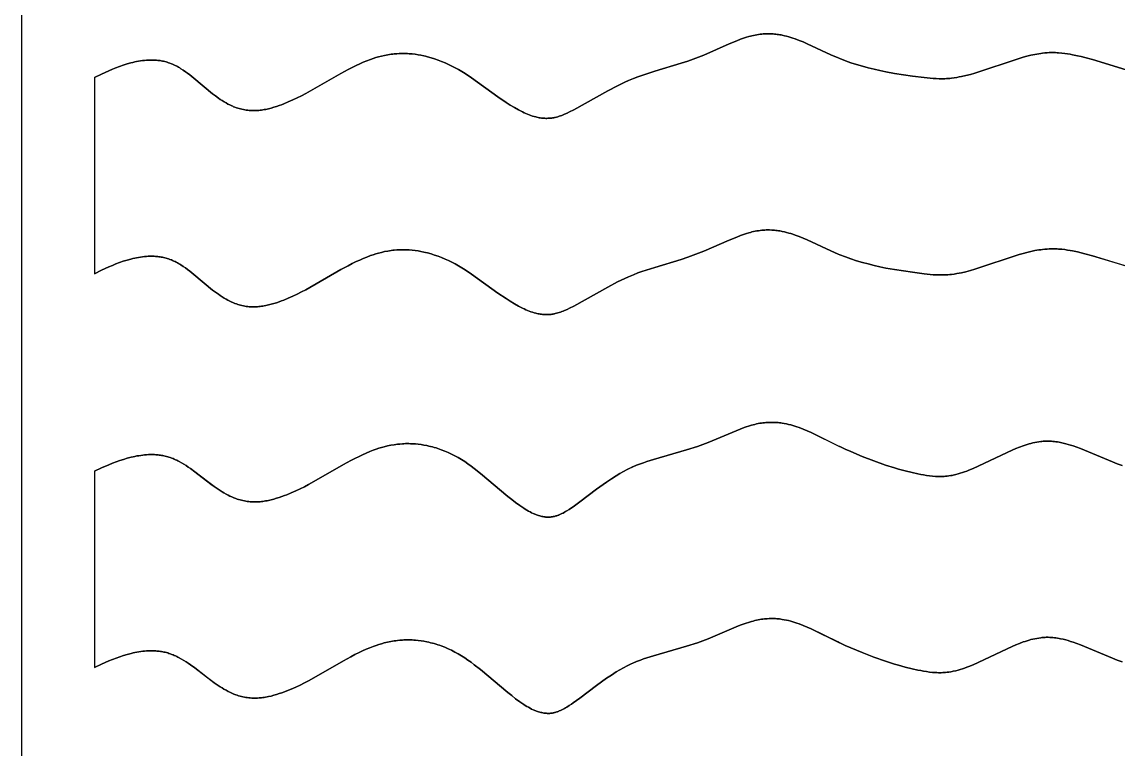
# Model space of a CAD drawing. Header units: feet. Extents: x 0 to 1.5, y 93.18 to 96.08.
# Drawn here: x 0 to 0.375, y 94.9678 to 95.2165 of the extents above; entities that cross this region are included whole.
import ezdxf

# ---------------------------------------------------------------- set-up
doc = ezdxf.new("R2010")
doc.units = ezdxf.units.FT
doc.header["$MEASUREMENT"] = 0
doc.layers.add('Default', color=7, linetype='Continuous', true_color=0x000000)

msp = doc.modelspace()

# ---------------------------------------------------------------- linework, layer by layer
at = {"layer": 'Default'}
msp.add_lwpolyline([(0, 96), (1.5, 96), (1.5, 93.33333), (0, 93.33333)], close=True, dxfattribs=at)
for points in [[(0.02485, 95.19753), (0.02724, 95.19871), (0.02969, 95.19983), (0.03093, 95.20036), (0.03217, 95.20086), (0.03343, 95.20133), (0.03469, 95.20176), (0.03597, 95.20216), (0.03727, 95.20252), (0.03792, 95.20268), (0.03858, 95.20283), (0.03923, 95.20297), (0.03989, 95.20309), (0.04056, 95.2032), (0.04123, 95.20329), (0.04189, 95.20337), (0.04257, 95.20343), (0.04324, 95.20347), (0.04391, 95.20349), (0.04458, 95.20349), (0.04526, 95.20347), (0.04566, 95.20345), (0.04606, 95.20342), (0.04646, 95.20338), (0.04686, 95.20333), (0.04726, 95.20328), (0.04765, 95.20321), (0.04805, 95.20314), (0.04844, 95.20305), (0.04887, 95.20295), (0.0493, 95.20284), (0.04973, 95.20271), (0.05015, 95.20257), (0.05057, 95.20243), (0.05112, 95.20222), (0.05154, 95.20204), (0.05196, 95.20185), (0.05237, 95.20165), (0.05278, 95.20145), (0.05319, 95.20123), (0.05359, 95.201), (0.05399, 95.20077), (0.05438, 95.20053), (0.05516, 95.20003), (0.05592, 95.19951), (0.05666, 95.19898), (0.05739, 95.19843), (0.05882, 95.1973), (0.06524, 95.19194), (0.06621, 95.1912), (0.0672, 95.19049), (0.06784, 95.19004), (0.0685, 95.18961), (0.06917, 95.18919), (0.06985, 95.1888), (0.07048, 95.18845), (0.07112, 95.18812), (0.07177, 95.18782), (0.0721, 95.18767), (0.07243, 95.18753), (0.07289, 95.18735), (0.07336, 95.18718), (0.07383, 95.18702), (0.07431, 95.18688), (0.07479, 95.18675), (0.07528, 95.18663), (0.07577, 95.18652), (0.07626, 95.18643), (0.07675, 95.18635), (0.07725, 95.18629), (0.07774, 95.18624), (0.07824, 95.18621), (0.07874, 95.18618), (0.07924, 95.18618), (0.07974, 95.18618), (0.08024, 95.1862), (0.08056, 95.18622), (0.08103, 95.18626), (0.0815, 95.18631), (0.08198, 95.18637), (0.08245, 95.18644), (0.08292, 95.18652), (0.08339, 95.18661), (0.08386, 95.18671), (0.08433, 95.18682), (0.08526, 95.18705), (0.08618, 95.18732), (0.08709, 95.1876), (0.08798, 95.18791), (0.0888, 95.18821), (0.08961, 95.18852), (0.09114, 95.18916), (0.09266, 95.18984), (0.09416, 95.19055), (0.09564, 95.1913), (0.09709, 95.19206), (0.10911, 95.19891), (0.11161, 95.20027), (0.11298, 95.20097), (0.11436, 95.20165), (0.11556, 95.20221), (0.11678, 95.20273), (0.118, 95.20323), (0.11924, 95.2037), (0.12016, 95.20401), (0.12109, 95.20431), (0.12203, 95.20458), (0.12298, 95.20482), (0.12407, 95.20507), (0.12517, 95.20528), (0.12573, 95.20537), (0.12628, 95.20545), (0.12684, 95.20552), (0.1274, 95.20558), (0.12825, 95.20566), (0.1291, 95.2057), (0.12965, 95.20572), (0.13021, 95.20573), (0.13076, 95.20573), (0.13132, 95.20571), (0.13187, 95.20569), (0.13243, 95.20566), (0.13353, 95.20556), (0.13452, 95.20545), (0.1355, 95.2053), (0.13647, 95.20513), (0.13744, 95.20493), (0.13808, 95.20478), (0.13871, 95.20462), (0.13997, 95.20428), (0.14119, 95.20389), (0.1424, 95.20347), (0.14359, 95.20302), (0.14478, 95.20252), (0.14594, 95.20199), (0.14709, 95.20143), (0.14823, 95.20084), (0.14934, 95.20022), (0.15048, 95.19954), (0.1516, 95.19884), (0.1538, 95.19736), (0.16284, 95.19088), (0.16562, 95.189), (0.16704, 95.18809), (0.16847, 95.18723), (0.16989, 95.18644), (0.17059, 95.18607), (0.17128, 95.18572), (0.17183, 95.18546), (0.17238, 95.18521), (0.17295, 95.18497), (0.17351, 95.18475), (0.17409, 95.18453), (0.17467, 95.18434), (0.17525, 95.18416), (0.17584, 95.18401), (0.17621, 95.18392), (0.17658, 95.18384), (0.17695, 95.18377), (0.17733, 95.18371), (0.1777, 95.18366), (0.17808, 95.18361), (0.17846, 95.18358), (0.17884, 95.18356), (0.17922, 95.18354), (0.17959, 95.18354), (0.17996, 95.18355), (0.18022, 95.18356), (0.18049, 95.18357), (0.18075, 95.18359), (0.18101, 95.18362), (0.18125, 95.18365), (0.18149, 95.18368), (0.18173, 95.18372), (0.18196, 95.18376), (0.1822, 95.18381), (0.18243, 95.18386), (0.1829, 95.18397), (0.18336, 95.1841), (0.18382, 95.18424), (0.18428, 95.18439), (0.18473, 95.18456), (0.18517, 95.18473), (0.18561, 95.18492), (0.18649, 95.18531), (0.18736, 95.18573), (0.18876, 95.18646), (0.2004, 95.19297), (0.20375, 95.19471), (0.20629, 95.19593), (0.20757, 95.19651), (0.20917, 95.19717), (0.21075, 95.19777), (0.21205, 95.19822), (0.2165, 95.19964), (0.22548, 95.20238), (0.22777, 95.20315), (0.23144, 95.20449), (0.23326, 95.20521), (0.2419, 95.20898), (0.24453, 95.21007), (0.24586, 95.21058), (0.2472, 95.21104), (0.24793, 95.21128), (0.24866, 95.2115), (0.24921, 95.21165), (0.24976, 95.21179), (0.25032, 95.21192), (0.25087, 95.21204), (0.25143, 95.21214), (0.25199, 95.21224), (0.25256, 95.21231), (0.25313, 95.21238), (0.25362, 95.21242), (0.25411, 95.21245), (0.2546, 95.21247), (0.25509, 95.21248), (0.25577, 95.21247), (0.25655, 95.21244), (0.257, 95.21241), (0.25745, 95.21238), (0.2579, 95.21233), (0.25835, 95.21228), (0.2588, 95.21222), (0.25925, 95.21215), (0.2597, 95.21207), (0.26014, 95.21198), (0.26088, 95.21182), (0.26161, 95.21164), (0.26233, 95.21144), (0.26306, 95.21122), (0.26377, 95.21099), (0.26449, 95.21075), (0.26589, 95.21022), (0.26725, 95.20967), (0.26861, 95.20908), (0.27676, 95.20529), (0.27919, 95.20423), (0.27978, 95.20398), (0.27981, 95.20397), (0.28171, 95.20324), (0.28363, 95.20257), (0.28556, 95.20196), (0.28752, 95.20138), (0.28951, 95.20084), (0.2915, 95.20034), (0.29351, 95.19988), (0.29552, 95.19946), (0.29855, 95.1989), (0.30463, 95.198), (0.30867, 95.19747), (0.3107, 95.19726), (0.31171, 95.19719), (0.31273, 95.19713), (0.31374, 95.19709), (0.31475, 95.19709), (0.31576, 95.19711), (0.31627, 95.19714), (0.31677, 95.19717), (0.31742, 95.19723), (0.31807, 95.1973), (0.31896, 95.19741), (0.31985, 95.19755), (0.32062, 95.19769), (0.3214, 95.19785), (0.32294, 95.1982), (0.32447, 95.19859), (0.32599, 95.19902), (0.3412, 95.20407), (0.34251, 95.20445), (0.34384, 95.2048), (0.34517, 95.20512), (0.34651, 95.2054), (0.34785, 95.20564), (0.34852, 95.20574), (0.34919, 95.20582), (0.34994, 95.2059), (0.35069, 95.20597), (0.35144, 95.20601), (0.3522, 95.20603), (0.35305, 95.20603), (0.35359, 95.20602), (0.35412, 95.206), (0.35465, 95.20596), (0.35572, 95.20587), (0.35679, 95.20575), (0.35773, 95.20561), (0.35858, 95.20547), (0.35942, 95.20532), (0.36111, 95.20497), (0.36239, 95.20467), (0.36367, 95.20434), (0.3662, 95.20364), (0.37811, 95.20004)], [(0.3778, 95.20013), (0.3662, 95.20364), (0.36367, 95.20434), (0.36239, 95.20467), (0.36111, 95.20497), (0.35942, 95.20532), (0.35858, 95.20547), (0.35773, 95.20561), (0.35679, 95.20575), (0.35572, 95.20587), (0.35465, 95.20596), (0.35412, 95.206), (0.35359, 95.20602), (0.35305, 95.20603), (0.3522, 95.20603), (0.35144, 95.20601), (0.35069, 95.20597), (0.34994, 95.2059), (0.34919, 95.20582), (0.34852, 95.20574), (0.34785, 95.20564), (0.34651, 95.2054), (0.34517, 95.20512), (0.34384, 95.2048), (0.34251, 95.20445), (0.3412, 95.20407), (0.32599, 95.19902), (0.32447, 95.19859), (0.32294, 95.1982), (0.3214, 95.19785), (0.32062, 95.19769), (0.31985, 95.19755), (0.31896, 95.19741), (0.31807, 95.1973), (0.31742, 95.19723), (0.31677, 95.19717), (0.31627, 95.19714), (0.31576, 95.19711), (0.31475, 95.19709), (0.31374, 95.19709), (0.31273, 95.19713), (0.31171, 95.19719), (0.3107, 95.19726), (0.30867, 95.19747), (0.30463, 95.198), (0.29855, 95.1989), (0.29552, 95.19946), (0.29351, 95.19988), (0.2915, 95.20034), (0.28951, 95.20084), (0.28752, 95.20138), (0.28556, 95.20196), (0.28363, 95.20257), (0.28171, 95.20324), (0.27981, 95.20397), (0.27978, 95.20398), (0.27919, 95.20423), (0.27676, 95.20529), (0.26861, 95.20908), (0.26725, 95.20967), (0.26589, 95.21022), (0.26449, 95.21075), (0.26377, 95.21099), (0.26306, 95.21122), (0.26233, 95.21144), (0.26161, 95.21164), (0.26088, 95.21182), (0.26014, 95.21198), (0.2597, 95.21207), (0.25925, 95.21215), (0.2588, 95.21222), (0.25835, 95.21228), (0.2579, 95.21233), (0.25745, 95.21238), (0.257, 95.21241), (0.25645, 95.21245), (0.25577, 95.21247), (0.25509, 95.21248), (0.2546, 95.21247), (0.25411, 95.21245), (0.25362, 95.21242), (0.25313, 95.21238), (0.25256, 95.21231), (0.25199, 95.21224), (0.25143, 95.21214), (0.25087, 95.21204), (0.25032, 95.21192), (0.24976, 95.21179), (0.24921, 95.21165), (0.24866, 95.2115), (0.24793, 95.21128), (0.2472, 95.21104), (0.24586, 95.21058), (0.24453, 95.21007), (0.2419, 95.20898), (0.23326, 95.20521), (0.23144, 95.20449), (0.22777, 95.20315), (0.22548, 95.20238), (0.2165, 95.19964), (0.21205, 95.19822), (0.21075, 95.19777), (0.20917, 95.19717), (0.20757, 95.19651), (0.20629, 95.19593), (0.20375, 95.19471), (0.2004, 95.19297), (0.18876, 95.18646), (0.18736, 95.18573), (0.18649, 95.18531), (0.18561, 95.18492), (0.18517, 95.18473), (0.18473, 95.18456), (0.18428, 95.18439), (0.18382, 95.18424), (0.18336, 95.1841), (0.1829, 95.18397), (0.18243, 95.18386), (0.1822, 95.18381), (0.18196, 95.18376), (0.18173, 95.18372), (0.18149, 95.18368), (0.18125, 95.18365), (0.18101, 95.18362), (0.18075, 95.18359), (0.18049, 95.18357), (0.18022, 95.18356), (0.17996, 95.18355), (0.17959, 95.18354), (0.17922, 95.18354), (0.17884, 95.18356), (0.17846, 95.18358), (0.17808, 95.18361), (0.1777, 95.18366), (0.17733, 95.18371), (0.17695, 95.18377), (0.17658, 95.18384), (0.17621, 95.18392), (0.17584, 95.18401), (0.17525, 95.18416), (0.17467, 95.18434), (0.17409, 95.18453), (0.17351, 95.18475), (0.17295, 95.18497), (0.17238, 95.18521), (0.17183, 95.18546), (0.17128, 95.18572), (0.17059, 95.18607), (0.16989, 95.18644), (0.16847, 95.18723), (0.16704, 95.18809), (0.16562, 95.189), (0.16284, 95.19088), (0.1538, 95.19736), (0.1516, 95.19884), (0.15048, 95.19954), (0.14934, 95.20022), (0.14823, 95.20084), (0.14709, 95.20143), (0.14594, 95.20199), (0.14478, 95.20252), (0.14359, 95.20302), (0.1424, 95.20347), (0.14119, 95.20389), (0.13997, 95.20428), (0.13871, 95.20462), (0.13808, 95.20478), (0.13744, 95.20493), (0.13647, 95.20513), (0.1355, 95.2053), (0.13452, 95.20545), (0.13353, 95.20556), (0.13243, 95.20566), (0.13187, 95.20569), (0.13132, 95.20571), (0.13076, 95.20573), (0.13021, 95.20573), (0.12965, 95.20572), (0.1291, 95.2057), (0.12825, 95.20566), (0.1274, 95.20558), (0.12684, 95.20552), (0.12628, 95.20545), (0.12573, 95.20537), (0.12517, 95.20528), (0.12407, 95.20507), (0.12298, 95.20482), (0.12203, 95.20458), (0.12109, 95.20431), (0.12016, 95.20401), (0.11924, 95.2037), (0.118, 95.20323), (0.11678, 95.20273), (0.11556, 95.20221), (0.11436, 95.20165), (0.11298, 95.20097), (0.11161, 95.20027), (0.10911, 95.19891), (0.09709, 95.19206), (0.09564, 95.1913), (0.09416, 95.19055), (0.09266, 95.18984), (0.09114, 95.18916), (0.08961, 95.18852), (0.0888, 95.18821), (0.08798, 95.18791), (0.08709, 95.1876), (0.08618, 95.18732), (0.08526, 95.18705), (0.08433, 95.18682), (0.08386, 95.18671), (0.08339, 95.18661), (0.08292, 95.18652), (0.08245, 95.18644), (0.08198, 95.18637), (0.0815, 95.18631), (0.08103, 95.18626), (0.08056, 95.18622), (0.08024, 95.1862), (0.07974, 95.18618), (0.07924, 95.18618), (0.07874, 95.18618), (0.07824, 95.18621), (0.07774, 95.18624), (0.07725, 95.18629), (0.07675, 95.18635), (0.07626, 95.18643), (0.07577, 95.18652), (0.07528, 95.18663), (0.07479, 95.18675), (0.07431, 95.18688), (0.07383, 95.18702), (0.07336, 95.18718), (0.07289, 95.18735), (0.07243, 95.18753), (0.0721, 95.18767), (0.07177, 95.18782), (0.07112, 95.18812), (0.07048, 95.18845), (0.06985, 95.1888), (0.06917, 95.18919), (0.0685, 95.18961), (0.06784, 95.19004), (0.0672, 95.19049), (0.06621, 95.1912), (0.06524, 95.19194), (0.05882, 95.1973), (0.05739, 95.19843), (0.05666, 95.19898), (0.05592, 95.19951), (0.05516, 95.20003), (0.05438, 95.20053), (0.05399, 95.20077), (0.05359, 95.201), (0.05319, 95.20123), (0.05278, 95.20145), (0.05237, 95.20165), (0.05196, 95.20185), (0.05154, 95.20204), (0.05112, 95.20222), (0.05057, 95.20243), (0.05015, 95.20257), (0.04973, 95.20271), (0.0493, 95.20284), (0.04887, 95.20295), (0.04844, 95.20305), (0.04805, 95.20314), (0.04765, 95.20321), (0.04726, 95.20328), (0.04686, 95.20333), (0.04646, 95.20338), (0.04606, 95.20342), (0.04566, 95.20345), (0.04526, 95.20347), (0.04458, 95.20349), (0.04391, 95.20349), (0.04324, 95.20347), (0.04257, 95.20343), (0.04189, 95.20337), (0.04123, 95.20329), (0.04056, 95.2032), (0.03989, 95.20309), (0.03923, 95.20297), (0.03858, 95.20283), (0.03792, 95.20268), (0.03727, 95.20252), (0.03597, 95.20216), (0.03469, 95.20176), (0.03343, 95.20133), (0.03217, 95.20086), (0.03093, 95.20036), (0.02969, 95.19983), (0.02724, 95.19871), (0.02485, 95.19753)], [(0.02485, 95.19753), (0.02485, 95.13041)], [(0.02485, 95.19753), (0.02485, 95.13041)], [(0.02485, 95.13041), (0.02724, 95.1316), (0.02969, 95.13272), (0.03093, 95.13325), (0.03217, 95.13375), (0.03343, 95.13422), (0.03469, 95.13465), (0.03597, 95.13505), (0.03727, 95.13541), (0.03792, 95.13557), (0.03858, 95.13572), (0.03923, 95.13586), (0.03989, 95.13598), (0.04056, 95.13609), (0.04123, 95.13618), (0.04189, 95.13626), (0.04257, 95.13632), (0.04324, 95.13636), (0.04391, 95.13638), (0.04458, 95.13638), (0.04526, 95.13636), (0.04566, 95.13634), (0.04606, 95.13631), (0.04646, 95.13627), (0.04686, 95.13622), (0.04726, 95.13616), (0.04765, 95.1361), (0.04805, 95.13602), (0.04844, 95.13594), (0.04887, 95.13584), (0.0493, 95.13572), (0.04973, 95.1356), (0.05015, 95.13546), (0.05057, 95.13531), (0.05112, 95.1351), (0.05154, 95.13493), (0.05196, 95.13474), (0.05237, 95.13454), (0.05278, 95.13433), (0.05319, 95.13412), (0.05359, 95.13389), (0.05399, 95.13366), (0.05438, 95.13342), (0.05516, 95.13292), (0.05592, 95.1324), (0.05666, 95.13187), (0.05739, 95.13132), (0.05882, 95.13018), (0.06524, 95.12483), (0.06621, 95.12409), (0.0672, 95.12338), (0.06784, 95.12293), (0.0685, 95.1225), (0.06917, 95.12208), (0.06985, 95.12168), (0.07048, 95.12134), (0.07112, 95.12101), (0.07177, 95.12071), (0.0721, 95.12056), (0.07243, 95.12042), (0.07289, 95.12024), (0.07336, 95.12007), (0.07383, 95.11991), (0.07431, 95.11977), (0.07479, 95.11963), (0.07528, 95.11952), (0.07577, 95.11941), (0.07626, 95.11932), (0.07675, 95.11924), (0.07725, 95.11918), (0.07774, 95.11913), (0.07824, 95.11909), (0.07874, 95.11907), (0.07924, 95.11906), (0.07974, 95.11907), (0.08024, 95.11909), (0.08056, 95.11911), (0.08103, 95.11915), (0.0815, 95.1192), (0.08198, 95.11926), (0.08245, 95.11933), (0.08292, 95.11941), (0.08339, 95.1195), (0.08386, 95.1196), (0.08433, 95.11971), (0.08526, 95.11994), (0.08618, 95.12021), (0.08709, 95.12049), (0.08798, 95.1208), (0.0888, 95.1211), (0.08961, 95.12141), (0.09114, 95.12204), (0.09266, 95.12272), (0.09416, 95.12344), (0.09564, 95.12418), (0.09709, 95.12494), (0.10911, 95.1318), (0.11161, 95.13315), (0.11298, 95.13386), (0.11436, 95.13454), (0.11556, 95.13509), (0.11678, 95.13562), (0.118, 95.13612), (0.11924, 95.13658), (0.12016, 95.1369), (0.12109, 95.13719), (0.12203, 95.13746), (0.12298, 95.13771), (0.12407, 95.13796), (0.12517, 95.13817), (0.12573, 95.13826), (0.12628, 95.13834), (0.12684, 95.13841), (0.1274, 95.13847), (0.12825, 95.13854), (0.1291, 95.13859), (0.12965, 95.13861), (0.13021, 95.13862), (0.13076, 95.13861), (0.13132, 95.1386), (0.13187, 95.13858), (0.13243, 95.13855), (0.13353, 95.13845), (0.13452, 95.13834), (0.1355, 95.13819), (0.13647, 95.13802), (0.13744, 95.13782), (0.13808, 95.13767), (0.13871, 95.13751), (0.13997, 95.13716), (0.14119, 95.13678), (0.1424, 95.13636), (0.14359, 95.1359), (0.14478, 95.13541), (0.14594, 95.13488), (0.14709, 95.13432), (0.14823, 95.13373), (0.14934, 95.1331), (0.15048, 95.13243), (0.1516, 95.13172), (0.1538, 95.13025), (0.16284, 95.12377), (0.16562, 95.12189), (0.16704, 95.12098), (0.16847, 95.12012), (0.16989, 95.11932), (0.17059, 95.11895), (0.17128, 95.11861), (0.17183, 95.11835), (0.17238, 95.1181), (0.17295, 95.11786), (0.17351, 95.11763), (0.17409, 95.11742), (0.17467, 95.11723), (0.17525, 95.11705), (0.17584, 95.11689), (0.17621, 95.11681), (0.17658, 95.11673), (0.17695, 95.11666), (0.17733, 95.1166), (0.1777, 95.11654), (0.17808, 95.1165), (0.17846, 95.11647), (0.17884, 95.11644), (0.17922, 95.11643), (0.17959, 95.11643), (0.17996, 95.11643), (0.18022, 95.11644), (0.18049, 95.11646), (0.18075, 95.11648), (0.18101, 95.11651), (0.18125, 95.11653), (0.18149, 95.11657), (0.18173, 95.11661), (0.18196, 95.11665), (0.1822, 95.11669), (0.18243, 95.11674), (0.1829, 95.11686), (0.18336, 95.11698), (0.18382, 95.11713), (0.18428, 95.11728), (0.18473, 95.11745), (0.18517, 95.11762), (0.18561, 95.1178), (0.18649, 95.1182), (0.18736, 95.11862), (0.18876, 95.11935), (0.2004, 95.12586), (0.20375, 95.1276), (0.20629, 95.12882), (0.20757, 95.12939), (0.20917, 95.13006), (0.21075, 95.13066), (0.21205, 95.13111), (0.2165, 95.13253), (0.22548, 95.13527), (0.22777, 95.13604), (0.23144, 95.13738), (0.23326, 95.13809), (0.2419, 95.14186), (0.24453, 95.14296), (0.24586, 95.14346), (0.2472, 95.14393), (0.24793, 95.14417), (0.24866, 95.14438), (0.24921, 95.14454), (0.24976, 95.14468), (0.25032, 95.14481), (0.25087, 95.14493), (0.25143, 95.14503), (0.25199, 95.14512), (0.25256, 95.1452), (0.25313, 95.14527), (0.25362, 95.14531), (0.25411, 95.14534), (0.2546, 95.14536), (0.25509, 95.14536), (0.25577, 95.14536), (0.25655, 95.14533), (0.257, 95.1453), (0.25745, 95.14526), (0.2579, 95.14522), (0.25835, 95.14516), (0.2588, 95.1451), (0.25925, 95.14503), (0.2597, 95.14496), (0.26014, 95.14487), (0.26088, 95.14471), (0.26161, 95.14453), (0.26233, 95.14433), (0.26306, 95.14411), (0.26377, 95.14388), (0.26449, 95.14363), (0.26589, 95.14311), (0.26725, 95.14256), (0.26861, 95.14197), (0.27676, 95.13818), (0.27919, 95.13711), (0.27978, 95.13687), (0.27981, 95.13686), (0.28171, 95.13613), (0.28363, 95.13546), (0.28556, 95.13484), (0.28752, 95.13427), (0.28951, 95.13373), (0.2915, 95.13323), (0.29351, 95.13277), (0.29552, 95.13235), (0.29855, 95.13179), (0.30463, 95.13089), (0.30867, 95.13036), (0.3107, 95.13015), (0.31171, 95.13007), (0.31273, 95.13002), (0.31374, 95.12998), (0.31475, 95.12998), (0.31576, 95.13), (0.31627, 95.13002), (0.31677, 95.13006), (0.31742, 95.13011), (0.31807, 95.13018), (0.31896, 95.1303), (0.31985, 95.13044), (0.32062, 95.13058), (0.3214, 95.13074), (0.32294, 95.13109), (0.32447, 95.13148), (0.32599, 95.13191), (0.3412, 95.13696), (0.34251, 95.13734), (0.34384, 95.13769), (0.34517, 95.13801), (0.34651, 95.13829), (0.34785, 95.13852), (0.34852, 95.13862), (0.34919, 95.13871), (0.34994, 95.13879), (0.35069, 95.13885), (0.35144, 95.1389), (0.3522, 95.13892), (0.35305, 95.13892), (0.35359, 95.13891), (0.35412, 95.13888), (0.35465, 95.13885), (0.35572, 95.13876), (0.35679, 95.13864), (0.35773, 95.1385), (0.35858, 95.13836), (0.35942, 95.13821), (0.36111, 95.13786), (0.36239, 95.13755), (0.36367, 95.13723), (0.3662, 95.13653), (0.37811, 95.13293)], [(0.3778, 95.13301), (0.3662, 95.13653), (0.36367, 95.13723), (0.36239, 95.13755), (0.36111, 95.13786), (0.35942, 95.13821), (0.35858, 95.13836), (0.35773, 95.1385), (0.35679, 95.13864), (0.35572, 95.13876), (0.35465, 95.13885), (0.35412, 95.13888), (0.35359, 95.13891), (0.35305, 95.13892), (0.3522, 95.13892), (0.35144, 95.1389), (0.35069, 95.13885), (0.34994, 95.13879), (0.34919, 95.13871), (0.34852, 95.13862), (0.34785, 95.13852), (0.34651, 95.13829), (0.34517, 95.13801), (0.34384, 95.13769), (0.34251, 95.13734), (0.3412, 95.13696), (0.32599, 95.13191), (0.32447, 95.13148), (0.32294, 95.13109), (0.3214, 95.13074), (0.32062, 95.13058), (0.31985, 95.13044), (0.31896, 95.1303), (0.31807, 95.13018), (0.31742, 95.13011), (0.31677, 95.13006), (0.31627, 95.13002), (0.31576, 95.13), (0.31475, 95.12998), (0.31374, 95.12998), (0.31273, 95.13002), (0.31171, 95.13007), (0.3107, 95.13015), (0.30867, 95.13036), (0.30463, 95.13089), (0.29855, 95.13179), (0.29552, 95.13235), (0.29351, 95.13277), (0.2915, 95.13323), (0.28951, 95.13373), (0.28752, 95.13427), (0.28556, 95.13484), (0.28363, 95.13546), (0.28171, 95.13613), (0.27981, 95.13686), (0.27978, 95.13687), (0.27919, 95.13711), (0.27676, 95.13818), (0.26861, 95.14197), (0.26725, 95.14256), (0.26589, 95.14311), (0.26449, 95.14363), (0.26377, 95.14388), (0.26306, 95.14411), (0.26233, 95.14433), (0.26161, 95.14453), (0.26088, 95.14471), (0.26014, 95.14487), (0.2597, 95.14496), (0.25925, 95.14503), (0.2588, 95.1451), (0.25835, 95.14516), (0.2579, 95.14522), (0.25745, 95.14526), (0.257, 95.1453), (0.25645, 95.14533), (0.25577, 95.14536), (0.25509, 95.14536), (0.2546, 95.14536), (0.25411, 95.14534), (0.25362, 95.14531), (0.25313, 95.14527), (0.25256, 95.1452), (0.25199, 95.14512), (0.25143, 95.14503), (0.25087, 95.14493), (0.25032, 95.14481), (0.24976, 95.14468), (0.24921, 95.14454), (0.24866, 95.14438), (0.24793, 95.14417), (0.2472, 95.14393), (0.24586, 95.14346), (0.24453, 95.14296), (0.2419, 95.14186), (0.23326, 95.13809), (0.23144, 95.13738), (0.22777, 95.13604), (0.22548, 95.13527), (0.2165, 95.13253), (0.21205, 95.13111), (0.21075, 95.13066), (0.20917, 95.13006), (0.20757, 95.12939), (0.20629, 95.12882), (0.20375, 95.1276), (0.2004, 95.12586), (0.18876, 95.11935), (0.18736, 95.11862), (0.18649, 95.1182), (0.18561, 95.1178), (0.18517, 95.11762), (0.18473, 95.11745), (0.18428, 95.11728), (0.18382, 95.11713), (0.18336, 95.11698), (0.1829, 95.11686), (0.18243, 95.11674), (0.1822, 95.11669), (0.18196, 95.11665), (0.18173, 95.11661), (0.18149, 95.11657), (0.18125, 95.11653), (0.18101, 95.11651), (0.18075, 95.11648), (0.18049, 95.11646), (0.18022, 95.11644), (0.17996, 95.11643), (0.17959, 95.11643), (0.17922, 95.11643), (0.17884, 95.11644), (0.17846, 95.11647), (0.17808, 95.1165), (0.1777, 95.11654), (0.17733, 95.1166), (0.17695, 95.11666), (0.17658, 95.11673), (0.17621, 95.11681), (0.17584, 95.11689), (0.17525, 95.11705), (0.17467, 95.11723), (0.17409, 95.11742), (0.17351, 95.11763), (0.17295, 95.11786), (0.17238, 95.1181), (0.17183, 95.11835), (0.17128, 95.11861), (0.17059, 95.11895), (0.16989, 95.11932), (0.16847, 95.12012), (0.16704, 95.12098), (0.16562, 95.12189), (0.16284, 95.12377), (0.1538, 95.13025), (0.1516, 95.13172), (0.15048, 95.13243), (0.14934, 95.1331), (0.14823, 95.13373), (0.14709, 95.13432), (0.14594, 95.13488), (0.14478, 95.13541), (0.14359, 95.1359), (0.1424, 95.13636), (0.14119, 95.13678), (0.13997, 95.13716), (0.13871, 95.13751), (0.13808, 95.13767), (0.13744, 95.13782), (0.13647, 95.13802), (0.1355, 95.13819), (0.13452, 95.13834), (0.13353, 95.13845), (0.13243, 95.13855), (0.13187, 95.13858), (0.13132, 95.1386), (0.13076, 95.13861), (0.13021, 95.13862), (0.12965, 95.13861), (0.1291, 95.13859), (0.12825, 95.13854), (0.1274, 95.13847), (0.12684, 95.13841), (0.12628, 95.13834), (0.12573, 95.13826), (0.12517, 95.13817), (0.12407, 95.13796), (0.12298, 95.13771), (0.12203, 95.13746), (0.12109, 95.13719), (0.12016, 95.1369), (0.11924, 95.13658), (0.118, 95.13612), (0.11678, 95.13562), (0.11556, 95.13509), (0.11436, 95.13454), (0.11298, 95.13386), (0.11161, 95.13315), (0.10911, 95.1318), (0.09709, 95.12494), (0.09564, 95.12418), (0.09416, 95.12344), (0.09266, 95.12272), (0.09114, 95.12204), (0.08961, 95.12141), (0.0888, 95.1211), (0.08798, 95.1208), (0.08709, 95.12049), (0.08618, 95.12021), (0.08526, 95.11994), (0.08433, 95.11971), (0.08386, 95.1196), (0.08339, 95.1195), (0.08292, 95.11941), (0.08245, 95.11933), (0.08198, 95.11926), (0.0815, 95.1192), (0.08103, 95.11915), (0.08056, 95.11911), (0.08024, 95.11909), (0.07974, 95.11907), (0.07924, 95.11906), (0.07874, 95.11907), (0.07824, 95.11909), (0.07774, 95.11913), (0.07725, 95.11918), (0.07675, 95.11924), (0.07626, 95.11932), (0.07577, 95.11941), (0.07528, 95.11952), (0.07479, 95.11963), (0.07431, 95.11977), (0.07383, 95.11991), (0.07336, 95.12007), (0.07289, 95.12024), (0.07243, 95.12042), (0.0721, 95.12056), (0.07177, 95.12071), (0.07112, 95.12101), (0.07048, 95.12134), (0.06985, 95.12168), (0.06917, 95.12208), (0.0685, 95.1225), (0.06784, 95.12293), (0.0672, 95.12338), (0.06621, 95.12409), (0.06524, 95.12483), (0.05882, 95.13018), (0.05739, 95.13132), (0.05666, 95.13187), (0.05592, 95.1324), (0.05516, 95.13292), (0.05438, 95.13342), (0.05399, 95.13366), (0.05359, 95.13389), (0.05319, 95.13412), (0.05278, 95.13433), (0.05237, 95.13454), (0.05196, 95.13474), (0.05154, 95.13493), (0.05112, 95.1351), (0.05057, 95.13531), (0.05015, 95.13546), (0.04973, 95.1356), (0.0493, 95.13572), (0.04887, 95.13584), (0.04844, 95.13594), (0.04805, 95.13602), (0.04765, 95.1361), (0.04726, 95.13616), (0.04686, 95.13622), (0.04646, 95.13627), (0.04606, 95.13631), (0.04566, 95.13634), (0.04526, 95.13636), (0.04458, 95.13638), (0.04391, 95.13638), (0.04324, 95.13636), (0.04257, 95.13632), (0.04189, 95.13626), (0.04123, 95.13618), (0.04056, 95.13609), (0.03989, 95.13598), (0.03923, 95.13586), (0.03858, 95.13572), (0.03792, 95.13557), (0.03727, 95.13541), (0.03597, 95.13505), (0.03469, 95.13465), (0.03343, 95.13422), (0.03217, 95.13375), (0.03093, 95.13325), (0.02969, 95.13272), (0.02724, 95.1316), (0.02485, 95.13041)], [(0.02485, 95.06285), (0.02727, 95.06399), (0.02973, 95.06507), (0.03098, 95.06558), (0.03223, 95.06605), (0.0335, 95.0665), (0.03476, 95.06691), (0.03605, 95.06729), (0.03735, 95.06763), (0.03801, 95.06779), (0.03867, 95.06793), (0.03933, 95.06806), (0.03999, 95.06817), (0.04065, 95.06827), (0.04132, 95.06836), (0.04199, 95.06843), (0.04266, 95.06849), (0.04333, 95.06852), (0.04401, 95.06854), (0.04468, 95.06854), (0.04535, 95.06852), (0.04576, 95.0685), (0.04616, 95.06847), (0.04656, 95.06843), (0.04697, 95.06839), (0.04737, 95.06833), (0.04777, 95.06827), (0.04817, 95.0682), (0.04857, 95.06812), (0.04901, 95.06802), (0.04944, 95.06791), (0.04987, 95.0678), (0.0503, 95.06767), (0.05073, 95.06752), (0.05128, 95.06732), (0.05171, 95.06716), (0.05213, 95.06698), (0.05255, 95.06679), (0.05296, 95.0666), (0.05337, 95.06639), (0.05378, 95.06618), (0.05459, 95.06573), (0.05538, 95.06526), (0.05615, 95.06477), (0.05692, 95.06426), (0.05766, 95.06374), (0.05914, 95.06267), (0.06463, 95.05844), (0.06577, 95.0576), (0.06677, 95.05691), (0.06778, 95.05624), (0.06845, 95.05582), (0.06913, 95.05541), (0.06982, 95.05503), (0.07052, 95.05466), (0.07116, 95.05434), (0.07182, 95.05404), (0.07249, 95.05376), (0.07283, 95.05363), (0.07316, 95.0535), (0.07365, 95.05333), (0.07414, 95.05318), (0.07463, 95.05304), (0.07512, 95.05291), (0.07561, 95.0528), (0.0761, 95.0527), (0.0766, 95.05261), (0.0771, 95.05253), (0.0776, 95.05247), (0.0781, 95.05242), (0.0786, 95.05239), (0.07911, 95.05237), (0.07961, 95.05236), (0.08012, 95.05236), (0.08063, 95.05238), (0.08114, 95.05241), (0.08147, 95.05243), (0.08195, 95.05248), (0.08243, 95.05254), (0.0829, 95.05261), (0.08338, 95.05268), (0.08385, 95.05277), (0.08433, 95.05286), (0.08527, 95.05308), (0.08621, 95.05332), (0.08714, 95.05359), (0.08806, 95.05388), (0.08897, 95.05419), (0.08979, 95.05449), (0.09061, 95.0548), (0.09214, 95.05543), (0.09366, 95.05611), (0.09516, 95.05682), (0.09664, 95.05756), (0.09808, 95.05831), (0.10149, 95.0602), (0.11006, 95.06515), (0.11256, 95.06652), (0.11393, 95.06724), (0.11532, 95.06793), (0.11652, 95.0685), (0.11774, 95.06905), (0.11897, 95.06956), (0.12021, 95.07004), (0.12114, 95.07037), (0.12208, 95.07068), (0.12302, 95.07097), (0.12398, 95.07123), (0.12508, 95.0715), (0.12619, 95.07173), (0.12731, 95.07192), (0.12787, 95.072), (0.12843, 95.07208), (0.12929, 95.07216), (0.13015, 95.07223), (0.1307, 95.07226), (0.13126, 95.07228), (0.13182, 95.07229), (0.13238, 95.07229), (0.13293, 95.07227), (0.13349, 95.07225), (0.13405, 95.07222), (0.1346, 95.07218), (0.13559, 95.07208), (0.13657, 95.07195), (0.13755, 95.0718), (0.13852, 95.07161), (0.13916, 95.07147), (0.13979, 95.07132), (0.14042, 95.07116), (0.14105, 95.07099), (0.14166, 95.0708), (0.14227, 95.07061), (0.14288, 95.07041), (0.14348, 95.0702), (0.14467, 95.06974), (0.14585, 95.06924), (0.14701, 95.0687), (0.14815, 95.06812), (0.14927, 95.06751), (0.15036, 95.06686), (0.15149, 95.06614), (0.1526, 95.06538), (0.15369, 95.0646), (0.15477, 95.06379), (0.15688, 95.06212), (0.16624, 95.05426), (0.16755, 95.0532), (0.16891, 95.05215), (0.1703, 95.05113), (0.171, 95.05065), (0.17169, 95.05018), (0.17221, 95.04985), (0.17273, 95.04953), (0.17327, 95.04922), (0.17382, 95.04892), (0.17437, 95.04864), (0.17493, 95.04837), (0.17521, 95.04824), (0.1755, 95.04812), (0.17578, 95.04801), (0.17607, 95.0479), (0.17643, 95.04777), (0.17678, 95.04766), (0.17714, 95.04755), (0.17749, 95.04746), (0.17785, 95.04738), (0.17822, 95.04731), (0.17858, 95.04725), (0.17877, 95.04722), (0.17895, 95.0472), (0.17914, 95.04718), (0.17932, 95.04717), (0.1795, 95.04716), (0.17968, 95.04715), (0.17986, 95.04715), (0.18004, 95.04714), (0.18029, 95.04715), (0.18055, 95.04716), (0.1808, 95.04717), (0.18105, 95.0472), (0.1813, 95.04723), (0.18154, 95.04727), (0.18177, 95.04731), (0.18201, 95.04736), (0.18225, 95.04742), (0.18248, 95.04748), (0.18271, 95.04754), (0.18295, 95.04761), (0.18317, 95.04769), (0.1834, 95.04777), (0.18363, 95.04786), (0.18385, 95.04795), (0.1843, 95.04814), (0.18474, 95.04835), (0.18517, 95.04856), (0.18559, 95.04879), (0.18601, 95.04903), (0.18643, 95.04928), (0.18725, 95.0498), (0.18805, 95.05033), (0.18859, 95.05071), (0.19086, 95.05238), (0.19652, 95.05667), (0.20002, 95.05914), (0.20166, 95.06024), (0.20333, 95.06129), (0.20457, 95.06204), (0.20583, 95.06275), (0.20711, 95.06343), (0.20776, 95.06375), (0.20871, 95.0642), (0.209, 95.06433), (0.21028, 95.06487), (0.21157, 95.06537), (0.21266, 95.06577), (0.21377, 95.06614), (0.21601, 95.06685), (0.22735, 95.07012), (0.23107, 95.07132), (0.23291, 95.07197), (0.23473, 95.07266), (0.24434, 95.07672), (0.24568, 95.07725), (0.24703, 95.07775), (0.24776, 95.07801), (0.24851, 95.07825), (0.24962, 95.07858), (0.25018, 95.07873), (0.25074, 95.07887), (0.25131, 95.07901), (0.25187, 95.07912), (0.25245, 95.07923), (0.25302, 95.07932), (0.25351, 95.07939), (0.25401, 95.07944), (0.2545, 95.07949), (0.255, 95.07953), (0.25568, 95.07956), (0.25647, 95.07957), (0.25692, 95.07957), (0.25738, 95.07956), (0.25783, 95.07954), (0.25828, 95.07951), (0.25873, 95.07947), (0.25919, 95.07942), (0.25964, 95.07937), (0.26009, 95.0793), (0.26082, 95.07918), (0.26156, 95.07903), (0.26228, 95.07886), (0.26301, 95.07867), (0.26373, 95.07847), (0.26444, 95.07825), (0.26515, 95.07801), (0.26585, 95.07776), (0.26723, 95.07723), (0.26861, 95.07666), (0.26998, 95.07605), (0.27974, 95.07129), (0.27977, 95.07128), (0.28168, 95.0704), (0.28359, 95.06955), (0.28747, 95.06794), (0.29143, 95.06639), (0.29544, 95.06496), (0.29847, 95.06399), (0.29987, 95.06358), (0.30218, 95.06296), (0.30451, 95.06239), (0.30649, 95.06195), (0.30748, 95.06175), (0.30848, 95.06157), (0.30949, 95.06141), (0.3105, 95.06127), (0.31151, 95.06116), (0.31252, 95.06109), (0.31301, 95.06106), (0.31351, 95.06105), (0.31401, 95.06104), (0.3145, 95.06105), (0.315, 95.06107), (0.3155, 95.06109), (0.31599, 95.06113), (0.31649, 95.06118), (0.31712, 95.06126), (0.31776, 95.06136), (0.31819, 95.06144), (0.31863, 95.06153), (0.31949, 95.06173), (0.32025, 95.06192), (0.32101, 95.06214), (0.32176, 95.06238), (0.32251, 95.06263), (0.32325, 95.0629), (0.32399, 95.06318), (0.32545, 95.06377), (0.33877, 95.07004), (0.34003, 95.07058), (0.3413, 95.07109), (0.34258, 95.07155), (0.34322, 95.07177), (0.34388, 95.07198), (0.34453, 95.07217), (0.34519, 95.07236), (0.34586, 95.07252), (0.34652, 95.07267), (0.34719, 95.0728), (0.34787, 95.07292), (0.3486, 95.07302), (0.34896, 95.07306), (0.34933, 95.07309), (0.3497, 95.07312), (0.35006, 95.07314), (0.35043, 95.07315), (0.3508, 95.07315), (0.35111, 95.07315), (0.35164, 95.07314), (0.35217, 95.07311), (0.3527, 95.07307), (0.35322, 95.07302), (0.35375, 95.07295), (0.35427, 95.07287), (0.35479, 95.07278), (0.35531, 95.07268), (0.35624, 95.07247), (0.35709, 95.07226), (0.35793, 95.07203), (0.35877, 95.07177), (0.3596, 95.0715), (0.36088, 95.07105), (0.36216, 95.07057), (0.37307, 95.06601), (0.37474, 95.06539), (0.37642, 95.06482)], [(0.37642, 95.06482), (0.37474, 95.06539), (0.37307, 95.06601), (0.36216, 95.07057), (0.36088, 95.07105), (0.3596, 95.0715), (0.35877, 95.07177), (0.35793, 95.07203), (0.35709, 95.07226), (0.35624, 95.07247), (0.35531, 95.07268), (0.35479, 95.07278), (0.35427, 95.07287), (0.35375, 95.07295), (0.35322, 95.07302), (0.3527, 95.07307), (0.35217, 95.07311), (0.35164, 95.07314), (0.35111, 95.07315), (0.3508, 95.07315), (0.35043, 95.07315), (0.35006, 95.07314), (0.3497, 95.07312), (0.34933, 95.07309), (0.34896, 95.07306), (0.3486, 95.07302), (0.34787, 95.07292), (0.34719, 95.0728), (0.34652, 95.07267), (0.34586, 95.07252), (0.34519, 95.07236), (0.34453, 95.07217), (0.34388, 95.07198), (0.34322, 95.07177), (0.34258, 95.07155), (0.3413, 95.07109), (0.34003, 95.07058), (0.33877, 95.07004), (0.32545, 95.06377), (0.32399, 95.06318), (0.32325, 95.0629), (0.32251, 95.06263), (0.32176, 95.06238), (0.32101, 95.06214), (0.32025, 95.06192), (0.31949, 95.06173), (0.31863, 95.06153), (0.31819, 95.06144), (0.31776, 95.06136), (0.31712, 95.06126), (0.31649, 95.06118), (0.31599, 95.06113), (0.3155, 95.06109), (0.315, 95.06107), (0.3145, 95.06105), (0.31401, 95.06104), (0.31351, 95.06105), (0.31301, 95.06106), (0.31252, 95.06109), (0.31151, 95.06116), (0.3105, 95.06127), (0.30949, 95.06141), (0.30848, 95.06157), (0.30748, 95.06175), (0.30649, 95.06195), (0.30451, 95.06239), (0.30218, 95.06296), (0.29987, 95.06358), (0.29847, 95.06399), (0.29544, 95.06496), (0.29143, 95.06639), (0.28747, 95.06794), (0.28359, 95.06955), (0.28168, 95.0704), (0.27977, 95.07128), (0.27974, 95.07129), (0.27915, 95.07157), (0.26998, 95.07605), (0.26861, 95.07666), (0.26723, 95.07723), (0.26585, 95.07776), (0.26515, 95.07801), (0.26444, 95.07825), (0.26373, 95.07847), (0.26301, 95.07867), (0.26228, 95.07886), (0.26156, 95.07903), (0.26082, 95.07918), (0.26009, 95.0793), (0.25964, 95.07937), (0.25919, 95.07942), (0.25873, 95.07947), (0.25828, 95.07951), (0.25783, 95.07954), (0.25738, 95.07956), (0.25692, 95.07957), (0.25637, 95.07957), (0.25568, 95.07956), (0.255, 95.07953), (0.2545, 95.07949), (0.25401, 95.07944), (0.25351, 95.07939), (0.25302, 95.07932), (0.25245, 95.07923), (0.25187, 95.07912), (0.25131, 95.07901), (0.25074, 95.07887), (0.25018, 95.07873), (0.24962, 95.07858), (0.24851, 95.07825), (0.24776, 95.07801), (0.24703, 95.07775), (0.24568, 95.07725), (0.24434, 95.07672), (0.23473, 95.07266), (0.23291, 95.07197), (0.23107, 95.07132), (0.22735, 95.07012), (0.21601, 95.06685), (0.21377, 95.06614), (0.21266, 95.06577), (0.21157, 95.06537), (0.21028, 95.06487), (0.209, 95.06433), (0.20841, 95.06406), (0.20776, 95.06375), (0.20711, 95.06343), (0.20583, 95.06275), (0.20457, 95.06204), (0.20333, 95.06129), (0.20166, 95.06024), (0.20002, 95.05914), (0.19652, 95.05667), (0.19086, 95.05238), (0.18859, 95.05071), (0.18805, 95.05033), (0.18725, 95.0498), (0.18643, 95.04928), (0.18601, 95.04903), (0.18559, 95.04879), (0.18517, 95.04856), (0.18474, 95.04835), (0.1843, 95.04814), (0.18385, 95.04795), (0.18363, 95.04786), (0.1834, 95.04777), (0.18317, 95.04769), (0.18295, 95.04761), (0.18271, 95.04754), (0.18248, 95.04748), (0.18225, 95.04742), (0.18201, 95.04736), (0.18177, 95.04731), (0.18154, 95.04727), (0.1813, 95.04723), (0.18105, 95.0472), (0.1808, 95.04717), (0.18055, 95.04716), (0.18029, 95.04715), (0.18004, 95.04714), (0.17986, 95.04715), (0.17968, 95.04715), (0.1795, 95.04716), (0.17932, 95.04717), (0.17914, 95.04718), (0.17895, 95.0472), (0.17877, 95.04722), (0.17858, 95.04725), (0.17822, 95.04731), (0.17785, 95.04738), (0.17749, 95.04746), (0.17714, 95.04755), (0.17678, 95.04766), (0.17643, 95.04777), (0.17607, 95.0479), (0.17578, 95.04801), (0.1755, 95.04812), (0.17521, 95.04824), (0.17493, 95.04837), (0.17437, 95.04864), (0.17382, 95.04892), (0.17327, 95.04922), (0.17273, 95.04953), (0.17221, 95.04985), (0.17169, 95.05018), (0.171, 95.05065), (0.1703, 95.05113), (0.16891, 95.05215), (0.16755, 95.0532), (0.16624, 95.05426), (0.15688, 95.06212), (0.15477, 95.06379), (0.15369, 95.0646), (0.1526, 95.06538), (0.15149, 95.06614), (0.15036, 95.06686), (0.14927, 95.06751), (0.14815, 95.06812), (0.14701, 95.0687), (0.14585, 95.06924), (0.14467, 95.06974), (0.14348, 95.0702), (0.14288, 95.07041), (0.14227, 95.07061), (0.14166, 95.0708), (0.14105, 95.07099), (0.14042, 95.07116), (0.13979, 95.07132), (0.13916, 95.07147), (0.13852, 95.07161), (0.13755, 95.0718), (0.13657, 95.07195), (0.13559, 95.07208), (0.1346, 95.07218), (0.13405, 95.07222), (0.13349, 95.07225), (0.13293, 95.07227), (0.13238, 95.07229), (0.13182, 95.07229), (0.13126, 95.07228), (0.1307, 95.07226), (0.13015, 95.07223), (0.12929, 95.07216), (0.12843, 95.07208), (0.12787, 95.072), (0.12731, 95.07192), (0.12619, 95.07173), (0.12508, 95.0715), (0.12398, 95.07123), (0.12302, 95.07097), (0.12208, 95.07068), (0.12114, 95.07037), (0.12021, 95.07004), (0.11897, 95.06956), (0.11774, 95.06905), (0.11652, 95.0685), (0.11532, 95.06793), (0.11393, 95.06724), (0.11256, 95.06652), (0.11006, 95.06515), (0.10149, 95.0602), (0.09808, 95.05831), (0.09664, 95.05756), (0.09516, 95.05682), (0.09366, 95.05611), (0.09214, 95.05543), (0.09061, 95.0548), (0.08979, 95.05449), (0.08897, 95.05419), (0.08806, 95.05388), (0.08714, 95.05359), (0.08621, 95.05332), (0.08527, 95.05308), (0.08433, 95.05286), (0.08385, 95.05277), (0.08338, 95.05268), (0.0829, 95.05261), (0.08243, 95.05254), (0.08195, 95.05248), (0.08147, 95.05243), (0.08114, 95.05241), (0.08063, 95.05238), (0.08012, 95.05236), (0.07961, 95.05236), (0.07911, 95.05237), (0.0786, 95.05239), (0.0781, 95.05242), (0.0776, 95.05247), (0.0771, 95.05253), (0.0766, 95.05261), (0.0761, 95.0527), (0.07561, 95.0528), (0.07512, 95.05291), (0.07463, 95.05304), (0.07414, 95.05318), (0.07365, 95.05333), (0.07316, 95.0535), (0.07283, 95.05363), (0.07249, 95.05376), (0.07182, 95.05404), (0.07116, 95.05434), (0.07052, 95.05466), (0.06982, 95.05503), (0.06913, 95.05541), (0.06845, 95.05582), (0.06778, 95.05624), (0.06677, 95.05691), (0.06577, 95.0576), (0.06349, 95.05931), (0.05914, 95.06267), (0.05766, 95.06374), (0.05692, 95.06426), (0.05615, 95.06477), (0.05538, 95.06526), (0.05459, 95.06573), (0.05378, 95.06618), (0.05337, 95.06639), (0.05296, 95.0666), (0.05255, 95.06679), (0.05213, 95.06698), (0.05171, 95.06716), (0.05128, 95.06732), (0.05073, 95.06752), (0.0503, 95.06767), (0.04987, 95.0678), (0.04944, 95.06791), (0.04901, 95.06802), (0.04857, 95.06812), (0.04817, 95.0682), (0.04777, 95.06827), (0.04737, 95.06833), (0.04697, 95.06839), (0.04656, 95.06843), (0.04616, 95.06847), (0.04576, 95.0685), (0.04535, 95.06852), (0.04468, 95.06854), (0.04401, 95.06854), (0.04333, 95.06852), (0.04266, 95.06849), (0.04199, 95.06843), (0.04132, 95.06836), (0.04065, 95.06827), (0.03999, 95.06817), (0.03933, 95.06806), (0.03867, 95.06793), (0.03801, 95.06779), (0.03735, 95.06763), (0.03605, 95.06729), (0.03476, 95.06691), (0.0335, 95.0665), (0.03223, 95.06605), (0.03098, 95.06558), (0.02973, 95.06507), (0.02727, 95.06399), (0.02485, 95.06285)], [(0.02485, 95.06285), (0.02485, 94.99574)], [(0.02485, 95.06285), (0.02485, 94.99574)], [(0.02485, 94.99574), (0.02727, 94.99688), (0.02973, 94.99796), (0.03098, 94.99846), (0.03223, 94.99894), (0.0335, 94.99939), (0.03476, 94.9998), (0.03605, 95.00018), (0.03735, 95.00052), (0.03801, 95.00068), (0.03867, 95.00082), (0.03933, 95.00095), (0.03999, 95.00106), (0.04065, 95.00116), (0.04132, 95.00125), (0.04199, 95.00132), (0.04266, 95.00137), (0.04333, 95.00141), (0.04401, 95.00143), (0.04468, 95.00143), (0.04535, 95.00141), (0.04576, 95.00139), (0.04616, 95.00136), (0.04656, 95.00132), (0.04697, 95.00128), (0.04737, 95.00122), (0.04777, 95.00116), (0.04817, 95.00109), (0.04857, 95.00101), (0.04901, 95.00091), (0.04944, 95.0008), (0.04987, 95.00068), (0.0503, 95.00055), (0.05073, 95.00041), (0.05128, 95.00021), (0.05171, 95.00004), (0.05213, 94.99987), (0.05255, 94.99968), (0.05296, 94.99948), (0.05337, 94.99928), (0.05378, 94.99907), (0.05459, 94.99862), (0.05538, 94.99815), (0.05615, 94.99766), (0.05692, 94.99715), (0.05766, 94.99663), (0.05914, 94.99556), (0.06463, 94.99133), (0.06577, 94.99049), (0.06677, 94.98979), (0.06778, 94.98912), (0.06845, 94.98871), (0.06913, 94.9883), (0.06982, 94.98792), (0.07052, 94.98755), (0.07116, 94.98723), (0.07182, 94.98693), (0.07249, 94.98665), (0.07283, 94.98652), (0.07316, 94.98639), (0.07365, 94.98622), (0.07414, 94.98607), (0.07463, 94.98593), (0.07512, 94.9858), (0.07561, 94.98569), (0.0761, 94.98558), (0.0766, 94.9855), (0.0771, 94.98542), (0.0776, 94.98536), (0.0781, 94.98531), (0.0786, 94.98528), (0.07911, 94.98525), (0.07961, 94.98525), (0.08012, 94.98525), (0.08063, 94.98527), (0.08114, 94.9853), (0.08147, 94.98532), (0.08195, 94.98537), (0.08243, 94.98543), (0.0829, 94.98549), (0.08338, 94.98557), (0.08385, 94.98566), (0.08433, 94.98575), (0.08527, 94.98596), (0.08621, 94.98621), (0.08714, 94.98647), (0.08806, 94.98677), (0.08897, 94.98708), (0.08979, 94.98738), (0.09061, 94.98769), (0.09214, 94.98832), (0.09366, 94.989), (0.09516, 94.98971), (0.09664, 94.99045), (0.09808, 94.9912), (0.10149, 94.99309), (0.11006, 94.99804), (0.11256, 94.99941), (0.11393, 95.00013), (0.11532, 95.00082), (0.11652, 95.00139), (0.11774, 95.00194), (0.11897, 95.00245), (0.12021, 95.00293), (0.12114, 95.00326), (0.12208, 95.00357), (0.12302, 95.00386), (0.12398, 95.00412), (0.12508, 95.00438), (0.12619, 95.00462), (0.12731, 95.00481), (0.12787, 95.00489), (0.12843, 95.00496), (0.12929, 95.00505), (0.13015, 95.00512), (0.1307, 95.00515), (0.13126, 95.00517), (0.13182, 95.00518), (0.13238, 95.00517), (0.13293, 95.00516), (0.13349, 95.00514), (0.13405, 95.00511), (0.1346, 95.00507), (0.13559, 95.00497), (0.13657, 95.00484), (0.13755, 95.00468), (0.13852, 95.0045), (0.13916, 95.00436), (0.13979, 95.00421), (0.14042, 95.00405), (0.14105, 95.00387), (0.14166, 95.00369), (0.14227, 95.0035), (0.14288, 95.0033), (0.14348, 95.00308), (0.14467, 95.00262), (0.14585, 95.00212), (0.14701, 95.00159), (0.14815, 95.00101), (0.14927, 95.00039), (0.15036, 94.99974), (0.15149, 94.99903), (0.1526, 94.99827), (0.15369, 94.99749), (0.15477, 94.99668), (0.15688, 94.995), (0.16624, 94.98715), (0.16755, 94.98609), (0.16891, 94.98504), (0.1703, 94.98402), (0.171, 94.98353), (0.17169, 94.98307), (0.17221, 94.98274), (0.17273, 94.98242), (0.17327, 94.98211), (0.17382, 94.98181), (0.17437, 94.98152), (0.17493, 94.98126), (0.17521, 94.98113), (0.1755, 94.98101), (0.17578, 94.9809), (0.17607, 94.98079), (0.17643, 94.98066), (0.17678, 94.98055), (0.17714, 94.98044), (0.17749, 94.98035), (0.17785, 94.98027), (0.17822, 94.9802), (0.17858, 94.98014), (0.17877, 94.98011), (0.17895, 94.98009), (0.17914, 94.98007), (0.17932, 94.98006), (0.1795, 94.98005), (0.17968, 94.98004), (0.17986, 94.98003), (0.18004, 94.98003), (0.18029, 94.98003), (0.18055, 94.98004), (0.1808, 94.98006), (0.18105, 94.98009), (0.1813, 94.98012), (0.18154, 94.98015), (0.18177, 94.9802), (0.18201, 94.98025), (0.18225, 94.9803), (0.18248, 94.98036), (0.18271, 94.98043), (0.18295, 94.9805), (0.18317, 94.98058), (0.1834, 94.98066), (0.18363, 94.98075), (0.18385, 94.98084), (0.1843, 94.98103), (0.18474, 94.98123), (0.18517, 94.98145), (0.18559, 94.98168), (0.18601, 94.98192), (0.18643, 94.98217), (0.18725, 94.98268), (0.18805, 94.98322), (0.18859, 94.9836), (0.19086, 94.98527), (0.19652, 94.98956), (0.20002, 94.99203), (0.20166, 94.99313), (0.20333, 94.99418), (0.20457, 94.99493), (0.20583, 94.99564), (0.20711, 94.99632), (0.20776, 94.99664), (0.20871, 94.99708), (0.209, 94.99722), (0.21028, 94.99776), (0.21157, 94.99826), (0.21266, 94.99865), (0.21377, 94.99903), (0.21601, 94.99974), (0.22735, 95.00301), (0.23107, 95.00421), (0.23291, 95.00486), (0.23473, 95.00555), (0.24434, 95.00961), (0.24568, 95.01014), (0.24703, 95.01064), (0.24776, 95.01089), (0.24851, 95.01114), (0.24962, 95.01147), (0.25018, 95.01162), (0.25074, 95.01176), (0.25131, 95.01189), (0.25187, 95.01201), (0.25245, 95.01212), (0.25302, 95.01221), (0.25351, 95.01228), (0.25401, 95.01233), (0.2545, 95.01238), (0.255, 95.01241), (0.25568, 95.01245), (0.25647, 95.01246), (0.25692, 95.01246), (0.25738, 95.01244), (0.25783, 95.01242), (0.25828, 95.0124), (0.25873, 95.01236), (0.25919, 95.01231), (0.25964, 95.01226), (0.26009, 95.01219), (0.26082, 95.01207), (0.26156, 95.01192), (0.26228, 95.01175), (0.26301, 95.01156), (0.26373, 95.01136), (0.26444, 95.01113), (0.26515, 95.0109), (0.26585, 95.01065), (0.26723, 95.01012), (0.26861, 95.00955), (0.26998, 95.00894), (0.27974, 95.00418), (0.27977, 95.00417), (0.28168, 95.00328), (0.28359, 95.00244), (0.28747, 95.00083), (0.29143, 94.99928), (0.29544, 94.99785), (0.29847, 94.99688), (0.29987, 94.99647), (0.30218, 94.99585), (0.30451, 94.99528), (0.30649, 94.99484), (0.30748, 94.99464), (0.30848, 94.99446), (0.30949, 94.9943), (0.3105, 94.99416), (0.31151, 94.99405), (0.31252, 94.99398), (0.31301, 94.99395), (0.31351, 94.99394), (0.31401, 94.99393), (0.3145, 94.99394), (0.315, 94.99395), (0.3155, 94.99398), (0.31599, 94.99402), (0.31649, 94.99407), (0.31712, 94.99415), (0.31776, 94.99425), (0.31819, 94.99433), (0.31863, 94.99442), (0.31949, 94.99461), (0.32025, 94.99481), (0.32101, 94.99503), (0.32176, 94.99527), (0.32251, 94.99552), (0.32325, 94.99579), (0.32399, 94.99607), (0.32545, 94.99666), (0.33877, 95.00293), (0.34003, 95.00347), (0.3413, 95.00397), (0.34258, 95.00444), (0.34322, 95.00466), (0.34388, 95.00487), (0.34453, 95.00506), (0.34519, 95.00524), (0.34586, 95.00541), (0.34652, 95.00556), (0.34719, 95.00569), (0.34787, 95.0058), (0.3486, 95.0059), (0.34896, 95.00594), (0.34933, 95.00598), (0.3497, 95.006), (0.35006, 95.00602), (0.35043, 95.00604), (0.3508, 95.00604), (0.35111, 95.00604), (0.35164, 95.00603), (0.35217, 95.006), (0.3527, 95.00596), (0.35322, 95.0059), (0.35375, 95.00584), (0.35427, 95.00576), (0.35479, 95.00567), (0.35531, 95.00557), (0.35624, 95.00536), (0.35709, 95.00515), (0.35793, 95.00491), (0.35877, 95.00466), (0.3596, 95.00439), (0.36088, 95.00394), (0.36216, 95.00345), (0.37307, 94.9989), (0.37474, 94.99828), (0.37642, 94.9977)], [(0.37642, 94.9977), (0.37474, 94.99828), (0.37307, 94.9989), (0.36216, 95.00345), (0.36088, 95.00394), (0.3596, 95.00439), (0.35877, 95.00466), (0.35793, 95.00491), (0.35709, 95.00515), (0.35624, 95.00536), (0.35531, 95.00557), (0.35479, 95.00567), (0.35427, 95.00576), (0.35375, 95.00584), (0.35322, 95.0059), (0.3527, 95.00596), (0.35217, 95.006), (0.35164, 95.00603), (0.35111, 95.00604), (0.3508, 95.00604), (0.35043, 95.00604), (0.35006, 95.00602), (0.3497, 95.006), (0.34933, 95.00598), (0.34896, 95.00594), (0.3486, 95.0059), (0.34787, 95.0058), (0.34719, 95.00569), (0.34652, 95.00556), (0.34586, 95.00541), (0.34519, 95.00524), (0.34453, 95.00506), (0.34388, 95.00487), (0.34322, 95.00466), (0.34258, 95.00444), (0.3413, 95.00397), (0.34003, 95.00347), (0.33877, 95.00293), (0.32545, 94.99666), (0.32399, 94.99607), (0.32325, 94.99579), (0.32251, 94.99552), (0.32176, 94.99527), (0.32101, 94.99503), (0.32025, 94.99481), (0.31949, 94.99461), (0.31863, 94.99442), (0.31819, 94.99433), (0.31776, 94.99425), (0.31712, 94.99415), (0.31649, 94.99407), (0.31599, 94.99402), (0.3155, 94.99398), (0.315, 94.99395), (0.3145, 94.99394), (0.31401, 94.99393), (0.31351, 94.99394), (0.31301, 94.99395), (0.31252, 94.99398), (0.31151, 94.99405), (0.3105, 94.99416), (0.30949, 94.9943), (0.30848, 94.99446), (0.30748, 94.99464), (0.30649, 94.99484), (0.30451, 94.99528), (0.30218, 94.99585), (0.29987, 94.99647), (0.29847, 94.99688), (0.29544, 94.99785), (0.29143, 94.99928), (0.28747, 95.00083), (0.28359, 95.00244), (0.28168, 95.00328), (0.27977, 95.00417), (0.27974, 95.00418), (0.27915, 95.00446), (0.26998, 95.00894), (0.26861, 95.00955), (0.26723, 95.01012), (0.26585, 95.01065), (0.26515, 95.0109), (0.26444, 95.01113), (0.26373, 95.01136), (0.26301, 95.01156), (0.26228, 95.01175), (0.26156, 95.01192), (0.26082, 95.01207), (0.26009, 95.01219), (0.25964, 95.01226), (0.25919, 95.01231), (0.25873, 95.01236), (0.25828, 95.0124), (0.25783, 95.01242), (0.25738, 95.01244), (0.25692, 95.01246), (0.25637, 95.01246), (0.25568, 95.01245), (0.255, 95.01241), (0.2545, 95.01238), (0.25401, 95.01233), (0.25351, 95.01228), (0.25302, 95.01221), (0.25245, 95.01212), (0.25187, 95.01201), (0.25131, 95.01189), (0.25074, 95.01176), (0.25018, 95.01162), (0.24962, 95.01147), (0.24851, 95.01114), (0.24776, 95.01089), (0.24703, 95.01064), (0.24568, 95.01014), (0.24434, 95.00961), (0.23473, 95.00555), (0.23291, 95.00486), (0.23107, 95.00421), (0.22735, 95.00301), (0.21601, 94.99974), (0.21377, 94.99903), (0.21266, 94.99865), (0.21157, 94.99826), (0.21028, 94.99776), (0.209, 94.99722), (0.20841, 94.99695), (0.20776, 94.99664), (0.20711, 94.99632), (0.20583, 94.99564), (0.20457, 94.99493), (0.20333, 94.99418), (0.20166, 94.99313), (0.20002, 94.99203), (0.19652, 94.98956), (0.19086, 94.98527), (0.18859, 94.9836), (0.18805, 94.98322), (0.18725, 94.98268), (0.18643, 94.98217), (0.18601, 94.98192), (0.18559, 94.98168), (0.18517, 94.98145), (0.18474, 94.98123), (0.1843, 94.98103), (0.18385, 94.98084), (0.18363, 94.98075), (0.1834, 94.98066), (0.18317, 94.98058), (0.18295, 94.9805), (0.18271, 94.98043), (0.18248, 94.98036), (0.18225, 94.9803), (0.18201, 94.98025), (0.18177, 94.9802), (0.18154, 94.98015), (0.1813, 94.98012), (0.18105, 94.98009), (0.1808, 94.98006), (0.18055, 94.98004), (0.18029, 94.98003), (0.18004, 94.98003), (0.17986, 94.98003), (0.17968, 94.98004), (0.1795, 94.98005), (0.17932, 94.98006), (0.17914, 94.98007), (0.17895, 94.98009), (0.17877, 94.98011), (0.17858, 94.98014), (0.17822, 94.9802), (0.17785, 94.98027), (0.17749, 94.98035), (0.17714, 94.98044), (0.17678, 94.98055), (0.17643, 94.98066), (0.17607, 94.98079), (0.17578, 94.9809), (0.1755, 94.98101), (0.17521, 94.98113), (0.17493, 94.98126), (0.17437, 94.98152), (0.17382, 94.98181), (0.17327, 94.98211), (0.17273, 94.98242), (0.17221, 94.98274), (0.17169, 94.98307), (0.171, 94.98353), (0.1703, 94.98402), (0.16891, 94.98504), (0.16755, 94.98609), (0.16624, 94.98715), (0.15688, 94.995), (0.15477, 94.99668), (0.15369, 94.99749), (0.1526, 94.99827), (0.15149, 94.99903), (0.15036, 94.99974), (0.14927, 95.00039), (0.14815, 95.00101), (0.14701, 95.00159), (0.14585, 95.00212), (0.14467, 95.00262), (0.14348, 95.00308), (0.14288, 95.0033), (0.14227, 95.0035), (0.14166, 95.00369), (0.14105, 95.00387), (0.14042, 95.00405), (0.13979, 95.00421), (0.13916, 95.00436), (0.13852, 95.0045), (0.13755, 95.00468), (0.13657, 95.00484), (0.13559, 95.00497), (0.1346, 95.00507), (0.13405, 95.00511), (0.13349, 95.00514), (0.13293, 95.00516), (0.13238, 95.00517), (0.13182, 95.00518), (0.13126, 95.00517), (0.1307, 95.00515), (0.13015, 95.00512), (0.12929, 95.00505), (0.12843, 95.00496), (0.12787, 95.00489), (0.12731, 95.00481), (0.12619, 95.00462), (0.12508, 95.00438), (0.12398, 95.00412), (0.12302, 95.00386), (0.12208, 95.00357), (0.12114, 95.00326), (0.12021, 95.00293), (0.11897, 95.00245), (0.11774, 95.00194), (0.11652, 95.00139), (0.11532, 95.00082), (0.11393, 95.00013), (0.11256, 94.99941), (0.11006, 94.99804), (0.10149, 94.99309), (0.09808, 94.9912), (0.09664, 94.99045), (0.09516, 94.98971), (0.09366, 94.989), (0.09214, 94.98832), (0.09061, 94.98769), (0.08979, 94.98738), (0.08897, 94.98708), (0.08806, 94.98677), (0.08714, 94.98647), (0.08621, 94.98621), (0.08527, 94.98596), (0.08433, 94.98575), (0.08385, 94.98566), (0.08338, 94.98557), (0.0829, 94.98549), (0.08243, 94.98543), (0.08195, 94.98537), (0.08147, 94.98532), (0.08114, 94.9853), (0.08063, 94.98527), (0.08012, 94.98525), (0.07961, 94.98525), (0.07911, 94.98525), (0.0786, 94.98528), (0.0781, 94.98531), (0.0776, 94.98536), (0.0771, 94.98542), (0.0766, 94.9855), (0.0761, 94.98558), (0.07561, 94.98569), (0.07512, 94.9858), (0.07463, 94.98593), (0.07414, 94.98607), (0.07365, 94.98622), (0.07316, 94.98639), (0.07283, 94.98652), (0.07249, 94.98665), (0.07182, 94.98693), (0.07116, 94.98723), (0.07052, 94.98755), (0.06982, 94.98792), (0.06913, 94.9883), (0.06845, 94.98871), (0.06778, 94.98912), (0.06677, 94.98979), (0.06577, 94.99049), (0.06349, 94.9922), (0.05914, 94.99556), (0.05766, 94.99663), (0.05692, 94.99715), (0.05615, 94.99766), (0.05538, 94.99815), (0.05459, 94.99862), (0.05378, 94.99907), (0.05337, 94.99928), (0.05296, 94.99948), (0.05255, 94.99968), (0.05213, 94.99987), (0.05171, 95.00004), (0.05128, 95.00021), (0.05073, 95.00041), (0.0503, 95.00055), (0.04987, 95.00068), (0.04944, 95.0008), (0.04901, 95.00091), (0.04857, 95.00101), (0.04817, 95.00109), (0.04777, 95.00116), (0.04737, 95.00122), (0.04697, 95.00128), (0.04656, 95.00132), (0.04616, 95.00136), (0.04576, 95.00139), (0.04535, 95.00141), (0.04468, 95.00143), (0.04401, 95.00143), (0.04333, 95.00141), (0.04266, 95.00137), (0.04199, 95.00132), (0.04132, 95.00125), (0.04065, 95.00116), (0.03999, 95.00106), (0.03933, 95.00095), (0.03867, 95.00082), (0.03801, 95.00068), (0.03735, 95.00052), (0.03605, 95.00018), (0.03476, 94.9998), (0.0335, 94.99939), (0.03223, 94.99894), (0.03098, 94.99846), (0.02973, 94.99796), (0.02727, 94.99688), (0.02485, 94.99574)]]:
    msp.add_lwpolyline(points, dxfattribs=at)
for points in [[(0.02485, 95.19753, 0), (0.02485, 95.19753, 0)], [(0.02485, 95.13041, 0), (0.02485, 95.13041, 0)], [(0.02485, 95.06285, 0), (0.02485, 95.06285, 0)], [(0.02485, 94.99574, 0), (0.02485, 94.99574, 0)]]:
    msp.add_polyline3d(points, close=True, dxfattribs=at)

doc.saveas('drawing.dxf')
